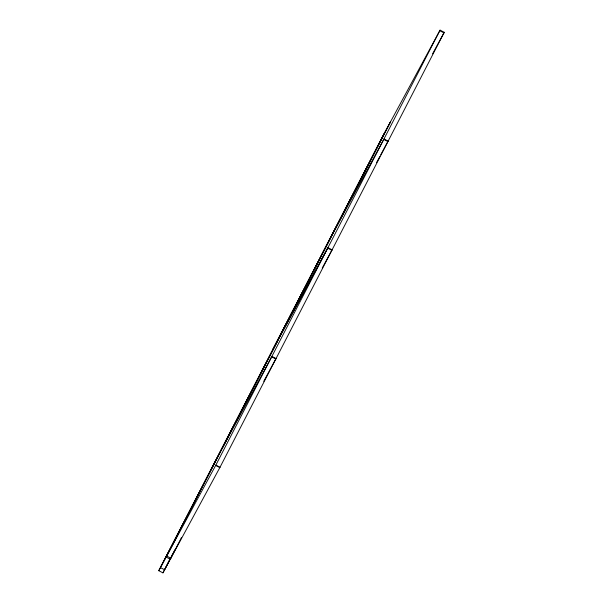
<?xml version="1.0" encoding="UTF-8"?>
<svg xmlns="http://www.w3.org/2000/svg" width="603" height="603" viewBox="0 0 603 603"><rect width="100%" height="100%" fill="white"/><g stroke="black" fill="none" stroke-linecap="round" stroke-linejoin="round"><path stroke-width="0.9" d="M158.762 570.694L215.851 465.094L220.02 467.25L162.931 572.85L158.762 570.694L383.169 135.396L440.069 30.15L444.238 32.306L219.831 467.604L215.67 465.456L440.069 30.15M384.352 133.225L272.503 350.185L390.043 122.703M222.726 447.313L278.526 339.067L327.693 248.142L331.861 250.29M334.808 229.894L390.608 121.648M162.931 572.85L170.694 557.783M171.561 556.109L172.42 554.436M171.9 555.567L164.589 569.752L160.428 567.604L277.96 340.122L166.119 557.074L170.28 559.23L180.297 539.858M172.767 553.901L174.915 549.725M180.606 539.203L181.465 537.537M432.585 53.848L444.238 32.306M376.521 162.614L379.852 156.463M380.749 154.805L388.136 141.117L383.975 138.969L334.567 230.361L278.767 338.607L327.934 247.675L332.095 249.83L322.266 268.011M263.752 381.322L265.983 377.192M266.224 376.724L269.564 370.574M269.797 370.114L276.053 358.536L271.893 356.388L222.484 447.78L166.684 556.026L170.853 558.174M439.775 30.723L443.944 32.871M383.734 139.429L387.902 141.584M271.651 356.848L275.82 359.004"/></g></svg>
